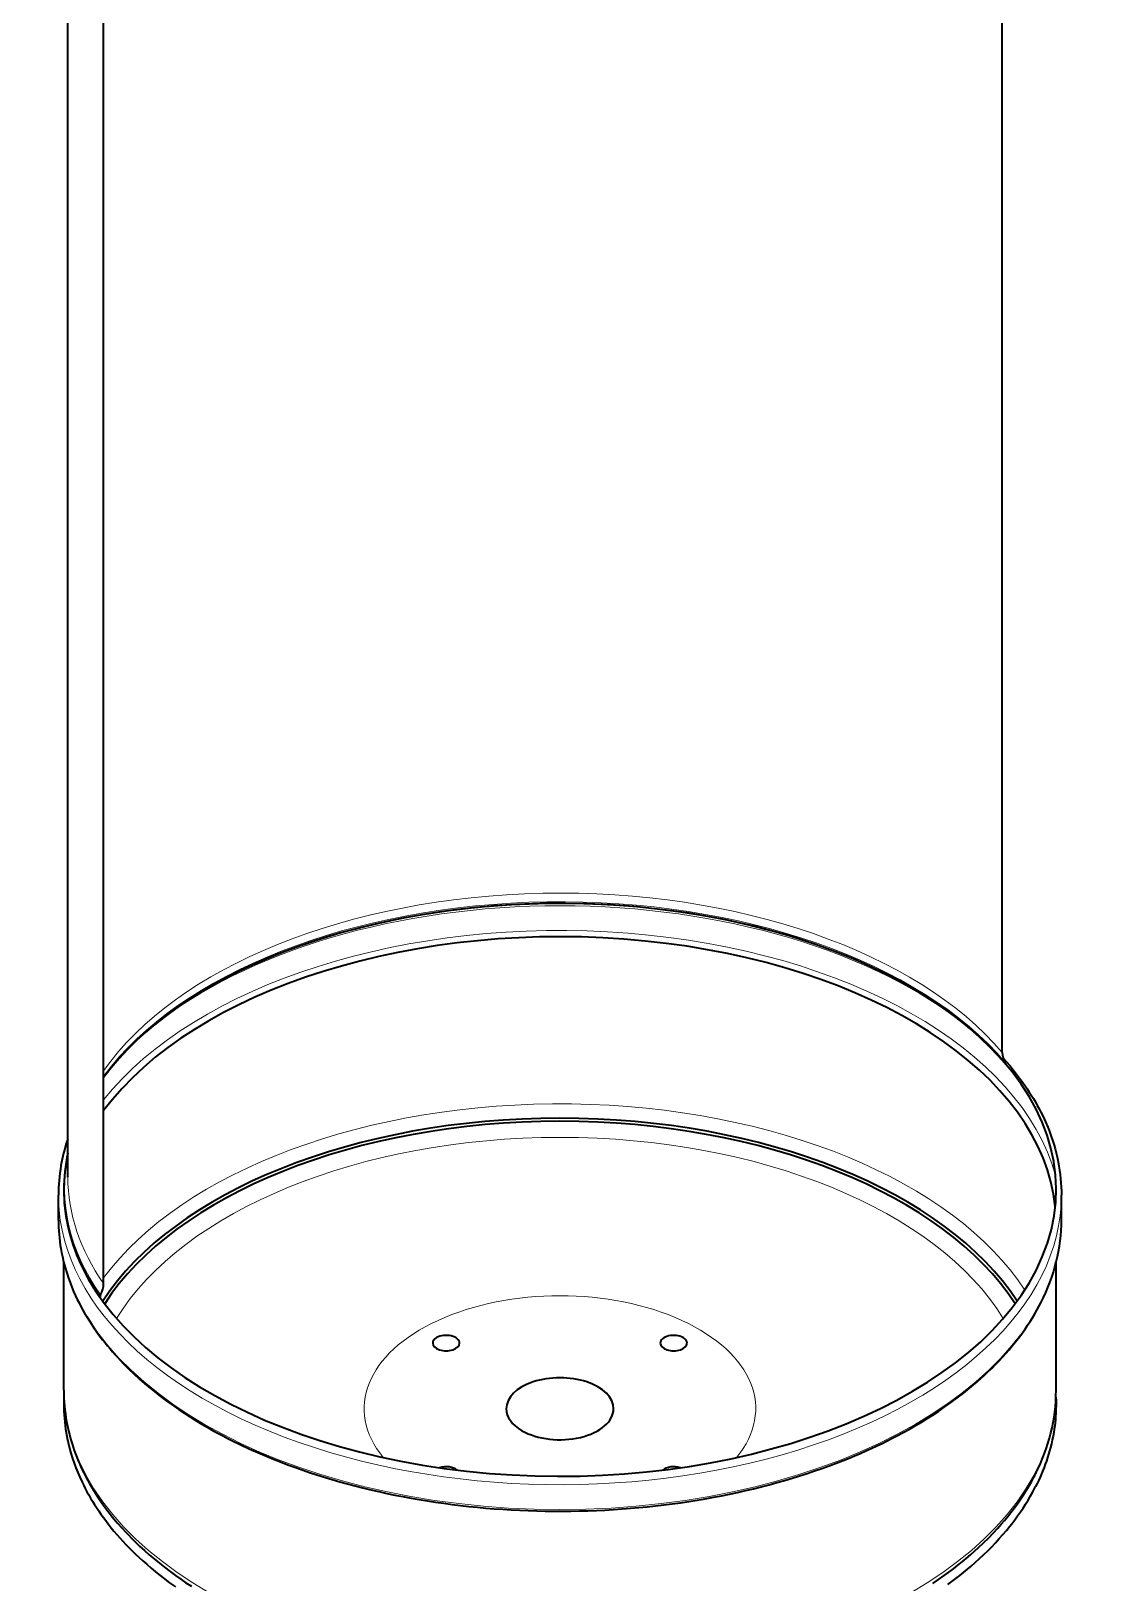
# Model space of a CAD drawing. Extents: x -1556 to 2480, y -1748 to 2591.
# Drawn here: x 1237 to 1640, y 1400 to 1979 of the extents above; entities that cross this region are included whole.
import ezdxf

# ---------------------------------------------------------------- set-up
doc = ezdxf.new("R2010")
doc.units = 0

msp = doc.modelspace()

# ---------------------------------------------------------------- linework, layer by layer
at = {"color": 7, "lineweight": 35}
for p, q in [((1251.19519, 1551.172241), (1251.19519, 2343.86792)), ((1264.556885, 1511.489502), (1264.556885, 2318.499268)), ((1599.623901, 1597.619385), (1599.623901, 2313.430176)), ((1249.69519, 1471.671997), (1249.69519, 1519.30957)), ((1619.69519, 1471.678101), (1619.69519, 1519.309814))]:
    msp.add_line(p, q, dxfattribs=at)
at = {"color": 7, "lineweight": 35, "ltscale": 0.00487}
msp.add_line((1264.556885, 1588.799316), (1264.672241, 1588.956299), dxfattribs=at)
msp.add_line((1264.556885, 1588.799316), (1264.672241, 1588.956299), dxfattribs=at)
at = {"color": 7, "lineweight": 35, "ltscale": 0.00015}
msp.add_line((1251.19519, 1551.176758), (1251.19519, 1551.182739), dxfattribs=at)
at = {"color": 7, "lineweight": 35, "ltscale": 0.231277}
for p, q in [((1247.69519, 1535.179199), (1247.69519, 1544.430298)), ((1621.69519, 1535.185303), (1621.69519, 1544.436401))]:
    msp.add_line(p, q, dxfattribs=at)
at = {"color": 7, "lineweight": 35}
for points in [[(1599.927612, 1595.600342), (1601.240601, 1594.128296), (1602.515503, 1592.644043), (1603.752075, 1591.147705), (1604.949951, 1589.639893), (1606.108765, 1588.120605), (1607.337158, 1586.435791), (1608.158447, 1585.265869), (1608.961304, 1584.083252), (1609.72229, 1582.922119), (1610.464478, 1581.748901), (1611.233398, 1580.488525), (1611.980469, 1579.215088), (1612.689087, 1577.957031), (1613.374878, 1576.686401), (1614.047607, 1575.382813), (1614.696289, 1574.067261), (1615.215942, 1572.967896), (1615.718384, 1571.860352), (1616.588013, 1569.817993), (1617.067505, 1568.610718), (1617.525757, 1567.395142), (1618.029541, 1565.979614), (1618.503906, 1564.553955), (1618.934448, 1563.160278), (1619.334839, 1561.757568), (1619.720459, 1560.282959), (1620.073608, 1558.800293), (1620.485352, 1556.855225), (1620.772461, 1555.287354), (1621.016846, 1553.742188), (1621.223999, 1552.19458), (1621.393433, 1550.645264), (1621.525391, 1549.094238), (1621.619629, 1547.542236), (1621.67627, 1545.989502), (1621.69519, 1544.436401)], [(1251.19519, 1565.495361), (1250.525024, 1563.389648), (1249.925293, 1561.275879), (1249.6427, 1560.178345), (1249.369141, 1559.036865), (1249.117676, 1557.900146), (1248.886597, 1556.761719), (1248.648926, 1555.466187), (1248.424316, 1554.084473), (1248.231445, 1552.711792), (1248.067993, 1551.337646), (1247.934082, 1549.961914), (1247.829956, 1548.585205), (1247.755371, 1547.207764), (1247.710449, 1545.829834), (1247.69519, 1544.433594)], [(1247.69519, 1535.179199), (1247.709351, 1533.84436), (1247.751587, 1532.510132), (1247.822021, 1531.175659), (1247.92041, 1529.842896), (1248.046997, 1528.509644), (1248.201538, 1527.179321), (1248.384277, 1525.848267), (1248.594727, 1524.52124), (1248.861206, 1523.048828), (1249.162109, 1521.578613), (1249.635742, 1519.546021), (1250.175171, 1517.519043), (1250.779907, 1515.499268), (1251.449829, 1513.487183), (1252.050415, 1511.835815), (1252.694946, 1510.190308), (1253.383057, 1508.551514), (1254.114502, 1506.919678), (1254.752441, 1505.574951), (1255.41626, 1504.242798), (1256.112793, 1502.908569), (1256.834473, 1501.587769), (1257.467285, 1500.474976), (1258.117188, 1499.37207), (1259.481079, 1497.174072), (1260.925415, 1494.994751), (1262.449341, 1492.834961), (1263.311157, 1491.669067), (1264.190674, 1490.516479), (1265.098633, 1489.363159), (1266.023682, 1488.223511), (1266.948608, 1487.116943), (1267.88916, 1486.02356), (1268.856567, 1484.929932), (1269.838867, 1483.849609), (1270.848145, 1482.769531), (1271.871826, 1481.702881), (1273.987061, 1479.584106), (1275.882568, 1477.774536), (1277.837891, 1475.987305), (1279.852417, 1474.223267), (1281.925293, 1472.482788), (1283.520874, 1471.19104), (1285.148438, 1469.91333), (1286.807861, 1468.64978), (1288.498901, 1467.400635), (1290.508789, 1465.963623), (1292.560303, 1464.546875), (1294.652832, 1463.151001), (1296.785767, 1461.776367), (1298.958496, 1460.423096), (1301.170532, 1459.091919), (1303.421021, 1457.782959), (1305.709473, 1456.496704), (1307.41394, 1455.56665), (1309.128174, 1454.654419), (1310.871704, 1453.749512), (1312.624512, 1452.862549), (1315.711792, 1451.353149), (1318.85437, 1449.883057), (1322.050537, 1448.452759), (1325.29895, 1447.06311), (1327.897217, 1445.99585), (1330.526489, 1444.95459), (1333.185669, 1443.939453), (1335.874268, 1442.950806), (1338.591309, 1441.989014), (1341.336182, 1441.054077), (1344.107788, 1440.146606), (1346.905762, 1439.266602), (1349.728882, 1438.414307), (1352.57666, 1437.59021), (1355.44812, 1436.794189), (1358.342529, 1436.026855), (1361.258789, 1435.288086), (1364.196411, 1434.578247), (1367.154297, 1433.897583), (1370.131714, 1433.246094), (1373.127686, 1432.624146), (1376.141602, 1432.03186), (1379.172241, 1431.469482), (1382.219116, 1430.937012), (1385.281006, 1430.43457), (1388.357178, 1429.962646), (1391.446655, 1429.520996), (1394.548706, 1429.109863), (1397.662354, 1428.72937), (1400.786743, 1428.379639), (1403.920898, 1428.060791), (1407.063843, 1427.772949), (1410.214844, 1427.515991), (1413.372925, 1427.290283), (1416.537109, 1427.095703), (1419.706543, 1426.932251), (1422.880371, 1426.800171), (1426.057617, 1426.699341), (1429.237305, 1426.629883), (1432.418579, 1426.591797), (1435.600464, 1426.584961), (1438.782104, 1426.609619), (1441.962646, 1426.665527), (1445.140991, 1426.75293), (1448.316406, 1426.87146), (1451.487793, 1427.021484), (1454.654419, 1427.202637), (1457.815308, 1427.414917), (1460.969482, 1427.658447), (1464.115967, 1427.932861), (1467.254028, 1428.238403), (1470.38269, 1428.574829), (1473.501099, 1428.942139), (1476.608154, 1429.339966), (1479.703247, 1429.768555), (1482.785278, 1430.227539), (1485.853516, 1430.716797), (1488.90686, 1431.236328), (1491.944702, 1431.785889), (1494.96582, 1432.365234), (1497.969727, 1432.974487), (1500.9552, 1433.613159), (1503.921631, 1434.28125), (1506.868042, 1434.978638), (1509.793701, 1435.704956), (1512.697632, 1436.459961), (1515.578979, 1437.243652), (1518.437012, 1438.055664), (1521.270996, 1438.895874), (1524.079834, 1439.763916), (1526.863037, 1440.659668), (1529.619385, 1441.582764), (1532.348633, 1442.532959), (1535.049438, 1443.510132), (1537.721436, 1444.513916), (1540.363647, 1445.543945), (1542.489502, 1446.400635), (1544.594727, 1447.274414), (1546.679077, 1448.165039), (1548.741943, 1449.072388), (1550.783203, 1449.996338), (1552.802246, 1450.936646), (1554.798828, 1451.893188), (1556.772339, 1452.865723), (1558.561768, 1453.771729), (1560.341675, 1454.696167), (1562.683105, 1455.949463), (1564.987671, 1457.22583), (1567.254639, 1458.525024), (1569.483276, 1459.84668), (1571.672974, 1461.19043), (1573.823242, 1462.555908), (1575.93335, 1463.942749), (1578.002563, 1465.350464), (1580.462891, 1467.089966), (1582.860962, 1468.859131), (1585.195801, 1470.657349), (1587.466309, 1472.483887), (1588.890503, 1473.671753), (1590.297729, 1474.879883), (1591.667114, 1476.090088), (1593.018677, 1477.320068), (1594.428101, 1478.643066), (1595.805054, 1479.978149), (1597.14917, 1481.324829), (1598.460083, 1482.682861), (1599.737671, 1484.052124), (1600.981567, 1485.432251), (1602.19165, 1486.822998), (1603.36731, 1488.224243), (1605.106567, 1490.396484), (1606.152588, 1491.766846), (1607.16626, 1493.145752), (1608.147339, 1494.533447), (1609.095459, 1495.928955), (1610.010742, 1497.332642), (1610.892578, 1498.743652), (1611.741211, 1500.162476), (1612.556152, 1501.588135), (1613.30603, 1502.961914), (1614.028931, 1504.350342)], [(1249.69519, 1471.671997), (1249.711548, 1470.218506), (1249.760376, 1468.765625), (1249.841919, 1467.3125), (1249.955811, 1465.861572), (1250.102173, 1464.410767), (1250.280884, 1462.963501), (1250.492065, 1461.516357), (1250.735107, 1460.074097), (1250.955688, 1458.907349), (1251.196777, 1457.744751), (1251.473755, 1456.520264), (1251.773315, 1455.30127), (1252.09668, 1454.081787), (1252.442017, 1452.86853), (1252.811401, 1451.655029), (1253.202393, 1450.448364), (1253.617432, 1449.241577), (1254.053589, 1448.042236), (1254.561523, 1446.721924), (1255.094482, 1445.411621), (1255.656738, 1444.101074), (1256.243408, 1442.80127), (1257.186768, 1440.834595), (1258.19104, 1438.881104), (1259.255859, 1436.941895), (1260.380493, 1435.017212), (1261.389648, 1433.382813), (1262.441772, 1431.760132), (1263.536499, 1430.149414), (1264.673584, 1428.550903), (1266.250732, 1426.44458), (1267.901001, 1424.361328), (1269.623535, 1422.302002), (1271.417358, 1420.267456), (1272.588867, 1418.993164), (1273.780151, 1417.737549), (1275.00708, 1416.484009), (1276.253052, 1415.249512), (1277.977539, 1413.599854), (1279.750488, 1411.969971), (1281.571289, 1410.360596), (1283.439087, 1408.771851), (1285.353394, 1407.204346), (1287.313599, 1405.658203), (1289.31897, 1404.134155), (1291.368896, 1402.632324), (1293.296631, 1401.268677), (1295.261108, 1399.924561), (1297.261719, 1398.600342)], [(1249.748413, 1469.048584), (1249.698608, 1467.136597), (1249.709839, 1465.22229), (1249.751221, 1463.862793), (1249.820801, 1462.504395), (1249.915039, 1461.21106), (1250.037109, 1459.919922), (1250.194092, 1458.571289), (1250.378662, 1457.225952), (1250.700928, 1455.237061), (1250.981201, 1453.771729), (1251.329102, 1452.165894), (1251.822266, 1450.154053), (1252.361328, 1448.215576), (1252.967651, 1446.263428), (1253.589233, 1444.444702), (1254.231934, 1442.717041), (1254.922974, 1440.996094), (1255.661865, 1439.283203), (1256.544067, 1437.381348), (1257.128906, 1436.188232), (1257.733643, 1435.005127), (1258.355347, 1433.839722), (1258.996338, 1432.684692), (1259.692261, 1431.478027), (1260.408203, 1430.282959), (1261.146851, 1429.094971), (1261.905273, 1427.919434), (1262.71814, 1426.704834), (1263.550415, 1425.503418), (1264.952271, 1423.564697), (1266.26123, 1421.847412), (1267.388916, 1420.427979), (1268.424561, 1419.170654), (1269.488037, 1417.921753), (1270.578613, 1416.681519), (1271.696411, 1415.449951), (1272.841064, 1414.227417), (1274.012695, 1413.013916), (1275.210693, 1411.809937), (1276.472412, 1410.57959), (1277.831787, 1409.293945), (1279.209961, 1408.030884), (1280.617798, 1406.779419), (1282.334351, 1405.304688), (1284.582642, 1403.446411), (1286.814209, 1401.682373), (1289.14563, 1399.917236), (1291.296875, 1398.352539)], [(1619.642578, 1469.060425), (1619.683228, 1467.691772), (1619.694458, 1466.322632), (1619.652466, 1464.165161), (1619.602539, 1463.071777), (1619.527832, 1461.895264), (1619.431641, 1460.720215), (1619.313843, 1459.551025), (1619.174316, 1458.384033), (1619.008301, 1457.186279), (1618.820068, 1455.991699), (1618.566895, 1454.573975), (1618.283936, 1453.168945), (1617.969482, 1451.766724), (1617.623535, 1450.36731), (1617.284668, 1449.107544), (1616.921631, 1447.854492), (1616.522217, 1446.569214), (1616.0979, 1445.291992), (1615.67395, 1444.091553), (1615.228516, 1442.898926), (1614.758301, 1441.705078), (1614.266968, 1440.519775), (1613.750732, 1439.333008), (1613.213989, 1438.155396), (1612.6521, 1436.976563), (1612.07019, 1435.807373)], [(1573.744751, 1399.666626), (1575.799438, 1401.064453), (1578.017456, 1402.629517), (1579.718872, 1403.871826), (1581.389648, 1405.129639), (1583.029663, 1406.402588), (1584.638428, 1407.69043), (1586.215576, 1408.99292), (1587.760864, 1410.310059), (1589.273682, 1411.641235), (1590.753906, 1412.986572), (1592.645996, 1414.772583), (1594.480347, 1416.581787), (1596.25647, 1418.413818), (1597.973389, 1420.267822), (1599.251221, 1421.706299), (1600.493408, 1423.157227), (1601.699707, 1424.620483), (1602.869629, 1426.095703), (1603.705933, 1427.187012), (1604.526611, 1428.290283), (1605.322998, 1429.394043), (1606.103027, 1430.509521), (1606.858887, 1431.625244), (1607.597778, 1432.752197), (1608.312622, 1433.879395), (1609.01001, 1435.017456), (1609.766113, 1436.29834), (1610.499268, 1437.592407), (1611.202148, 1438.886475), (1611.881348, 1440.193115)], [(1579.305664, 1399.22644), (1580.819946, 1400.345337), (1582.308838, 1401.475952), (1583.772217, 1402.618408), (1585.209595, 1403.772217), (1586.620972, 1404.937378), (1588.005859, 1406.113525), (1589.578003, 1407.490723), (1591.130981, 1408.897949), (1592.686279, 1410.357422), (1594.204712, 1411.834717), (1595.682617, 1413.326294), (1597.119873, 1414.832153), (1598.515991, 1416.351807), (1599.870605, 1417.88501), (1601.18335, 1419.431396), (1602.470337, 1421.01123), (1603.188965, 1421.923218), (1604.283936, 1423.358154), (1605.355713, 1424.820068), (1606.390381, 1426.29126), (1607.388184, 1427.771973), (1608.348633, 1429.261719), (1609.271606, 1430.760376), (1610.15686, 1432.267456), (1611.004028, 1433.782837), (1612.07019, 1435.807373)]]:
    msp.add_lwpolyline(points, dxfattribs=at)
msp.add_arc((1313.50769, 1546.388672), 63.813223, 167.546289, 179.95983, dxfattribs=at)
for centre, major_axis, ratio, start_param, end_param in [((1434.69519, 1546.43335), (185, 0), 0.57735, 5.9977871438, 9.0212111196), ((1434.69519, 1546.43335), (185, 0), 0.57735, 0.4537856055, 2.7380258131), ((1434.69519, 1534.027466), (185, 0), 0.57735, 0.0581071847, 2.7380258124), ((1608.611816, 1600.150391), (-7.639038, -6.453247), 0.733862, 5.7282253932, 6.2335859034), ((1599.174561, 1592.749512), (-1.527832, -1.290649), 0.733862, 2.5866327396, 3.0919932499), ((1434.69519, 1468.040894), (182.08606, 0), 0.57735, 0.3588655864, 2.7827270624), ((1434.69519, 1467.401123), (181.166748, 0), 0.57735, 0.357033269, 2.784559378), ((1434.69519, 1546.43335), (185, 0), 0.57735, 3.014163529, 3.525565089), ((1434.69519, 1546.43335), (185, 0), 0.57735, 3.1415935908, 5.9977871438), ((1438.06311, 1535.290527), (183.63208, -0.165039), 0.587309, 5.9937417537, 6.2837394757), ((1255.285156, 1509.326782), (8.193115, 5.733521), 0.757042, 5.2906428871, 5.7960033974), ((1265.020508, 1506.854248), (1.638672, 1.146729), 0.757042, 2.1490502335, 2.6544107438), ((1392.268799, 1489.278564), (5, 0), 0.57735, 2.3561944902, 3.1415926536), ((1392.268799, 1489.278564), (5, 0), 0.57735, 3.1415926536, 6.2831853072), ((1392.268799, 1489.278564), (5, 0), 0.57735, 6.2831853072, 8.6393797974), ((1477.121582, 1489.278564), (5, 0), 0.57735, 0.7853981634, 3.1415926536), ((1477.121582, 1489.278564), (5, 0), 0.57735, 3.1415926536, 6.2831853072), ((1477.121582, 1489.278564), (5, 0), 0.57735, 6.2831853072, 7.0685834706), ((1434.69519, 1464.783691), (20, 0), 0.57735, 6.2831853072, 9.4247779608), ((1444.439209, 1471.993164), (175.255737, -0.504028), 0.608662, 5.9851996983, 6.2849565072), ((1434.69519, 1464.783691), (20, 0), 0.57735, 3.1415926536, 3.926990817), ((1434.69519, 1464.783691), (20, 0), 0.57735, 3.926990817, 6.2831853072), ((1392.268799, 1440.288818), (5, 0), 0.57735, 0.6092475905, 2.0787482693), ((1477.121582, 1440.288818), (5, 0), 0.57735, 1.0628444396, 2.5323451443)]:
    msp.add_ellipse(centre, major_axis=major_axis, ratio=ratio, start_param=start_param, end_param=end_param, dxfattribs=at)
at = {"color": 7, "lineweight": 13}
for centre, major_axis, start_param, end_param in [((1434.69519, 1551.176758), (183.5, 0), 0.4537856055, 2.7576214057), ((1434.69519, 1547.223877), (184.75, 0), 0.4537856055, 2.7396085303), ((1434.69519, 1544.43335), (187, 0), 0.6230628697, 2.5185303114), ((1434.69519, 1535.182129), (187, 0), 0.154794958, 2.7136708985), ((1434.69519, 1471.675049), (185, 0), 0.3575282369, 2.7380258124), ((1434.69519, 1544.43335), (187, 0), 2.947813103, 6.2832137538), ((1434.69519, 1464.783691), (175.300537, 0), 0.3393619274, 2.8022307271), ((1434.69519, 1547.223877), (184.75, 0), 3.0252006793, 3.525565089), ((1434.69519, 1551.176758), (183.5, 0), 3.1416352208, 3.525565089), ((1434.69519, 1535.182129), (187, 0), 3.1416211003, 6.2832137538), ((1434.69519, 1464.783691), (73, 0), 5.8377499997, 9.8702132609), ((1434.69519, 1471.675049), (185, 0), 3.1416211003, 6.2832137538)]:
    msp.add_ellipse(centre, major_axis=major_axis, ratio=0.57735, start_param=start_param, end_param=end_param, dxfattribs=at)

doc.saveas('drawing.dxf')
